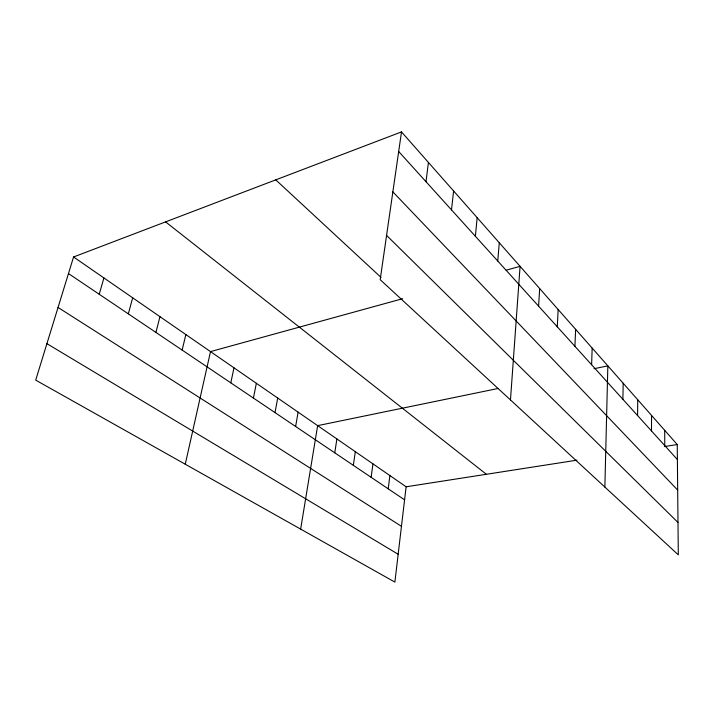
<?xml version="1.0" encoding="UTF-8"?>
<svg xmlns="http://www.w3.org/2000/svg" width="714" height="714" viewBox="0 0 714 714"><rect width="100%" height="100%" fill="white"/><g stroke="black" fill="none" stroke-linecap="round" stroke-linejoin="round"><path stroke-width="1.07" d="M651.507 430.953L651.552 415.423M637.575 415.548L637.727 399.742M622.903 399.34L623.179 383.248M604.865 487.073L607.846 365.871L593.986 368.727M591.62 364.765L592.165 348.093M574.922 346.308L575.627 329.332M557.277 326.807L558.161 309.528M538.597 306.163L539.668 288.563M510.474 399.938L520.078 266.349L506.172 270.187M497.756 261.021L499.282 242.769M475.372 236.272L477.166 217.69M451.498 209.889L453.604 190.968M73.569 256.969L406.123 486.787L394.878 582.097L35.7 380.125L73.569 256.969L401.509 131.903L677.247 444.554L678.3 554.849L380.187 279.683L401.509 131.903M425.99 181.704L428.436 162.435M388.211 488.813L389.889 475.569M371.146 477.327L372.967 463.868M353.341 465.341L355.313 451.676M334.759 452.828L336.892 438.949M300.648 529.119L317.65 425.642L498.22 388.452M295.623 426.481L298.122 412.156M275.006 412.603L277.71 398.046M253.425 398.073L256.353 383.284M230.809 382.847L233.978 367.817M185.256 464.225L210.505 351.6L402.616 298.702M182.15 350.092L185.854 334.571M155.938 332.438L159.945 316.659M128.333 313.857L132.67 297.809M99.219 294.257L103.923 277.942M406.123 486.787L576.957 460.173M664.386 446.562L677.247 444.554M46.91 343.666L398.162 554.26M58.048 307.457L401.464 526.307M68.473 273.56L404.588 499.836M165.586 221.875L486.368 474.283M275.756 179.857L381.017 277.407M386.577 235.406L677.988 522.461M392.852 191.87L677.675 490.081M398.68 151.511L677.39 459.557M664.707 430.346L664.761 445.598"/></g></svg>
